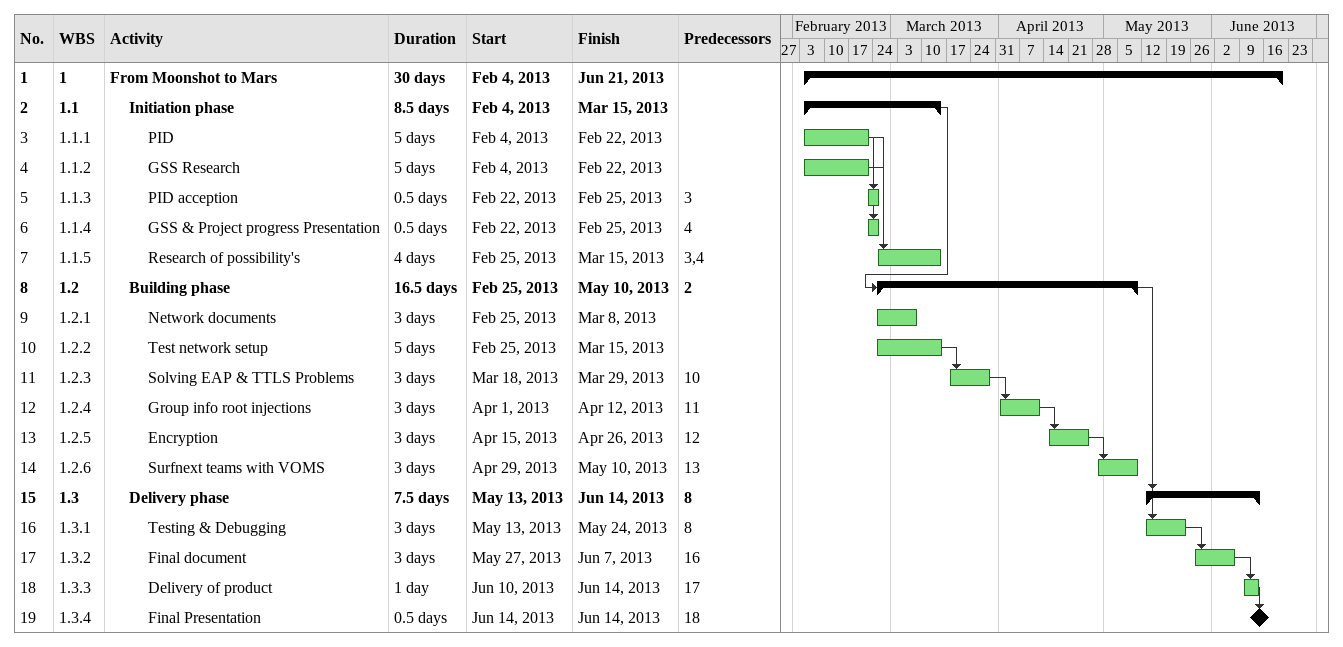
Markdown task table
| ID | WBS | Task | Duration | Start | Finish | Predecessors |
|---|---|---|---|---|---|---|
| 1 | 1 | **From Moonshot to Mars** | 30d | 2013-02-04 | 2013-06-21 |  |
| 2 | 1.1 | **Initiation phase** | 8.5d | 2013-02-04 | 2013-03-15 |  |
| 3 | 1.1.1 | PID | 5d | 2013-02-04 | 2013-02-22 |  |
| 4 | 1.1.2 | GSS Research | 5d | 2013-02-04 | 2013-02-22 |  |
| 5 | 1.1.3 | PID acception | 0.5d | 2013-02-22 | 2013-02-25 | 3 |
| 6 | 1.1.4 | GSS & Project progress Presentation | 0.5d | 2013-02-22 | 2013-02-25 | 4 |
| 7 | 1.1.5 | Research of possibility's | 4d | 2013-02-25 | 2013-03-15 | 3, 4 |
| 8 | 1.2 | **Building phase** | 16.5d | 2013-02-25 | 2013-05-10 | 2 |
| 9 | 1.2.1 | Network documents | 3d | 2013-02-25 | 2013-03-08 |  |
| 10 | 1.2.2 | Test network setup | 5d | 2013-02-25 | 2013-03-15 |  |
| 11 | 1.2.3 | Solving EAP & TTLS Problems | 3d | 2013-03-18 | 2013-03-29 | 10 |
| 12 | 1.2.4 | Group info root injections | 3d | 2013-04-01 | 2013-04-12 | 11 |
| 13 | 1.2.5 | Encryption | 3d | 2013-04-15 | 2013-04-26 | 12 |
| 14 | 1.2.6 | Surfnext teams with VOMS | 3d | 2013-04-29 | 2013-05-10 | 13 |
| 15 | 1.3 | **Delivery phase** | 7.5d | 2013-05-13 | 2013-06-14 | 8 |
| 16 | 1.3.1 | Testing & Debugging | 3d | 2013-05-13 | 2013-05-24 | 8 |
| 17 | 1.3.2 | Final document | 3d | 2013-05-27 | 2013-06-07 | 16 |
| 18 | 1.3.3 | Delivery of product | 1d | 2013-06-10 | 2013-06-14 | 17 |
| 19 | 1.3.4 | Final Presentation | 0.5d | 2013-06-14 | 2013-06-14 | 18 |
